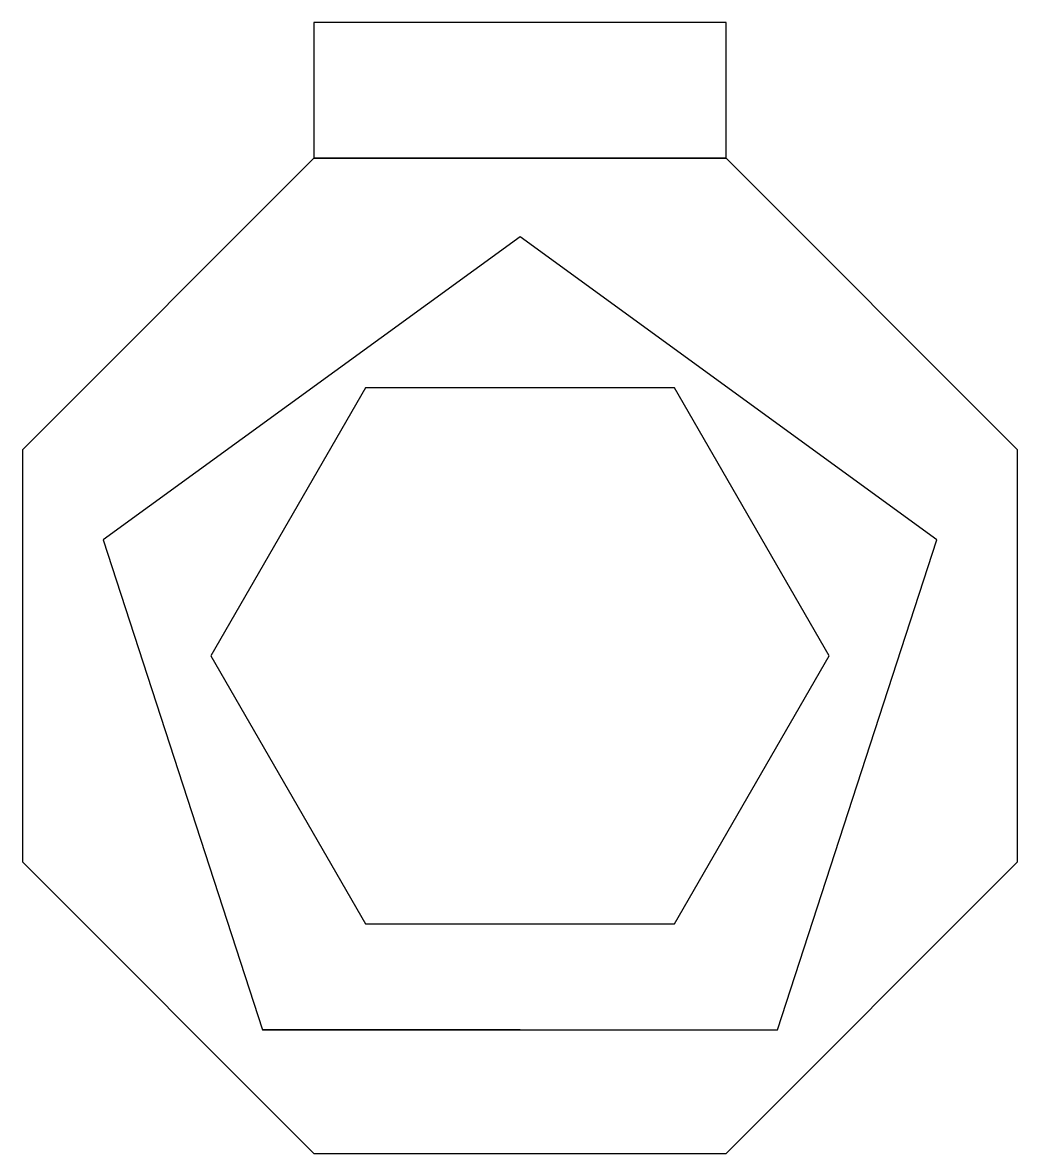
# Model space of a CAD drawing. Header units: inches. Extents: x 36.1 to 84.3, y 40 to 94.9.
import ezdxf

# ---------------------------------------------------------------- set-up
doc = ezdxf.new("R2010")
doc.units = ezdxf.units.IN
doc.header["$MEASUREMENT"] = 0

msp = doc.modelspace()

# ---------------------------------------------------------------- linework, layer by layer
msp.add_line((60.206, 45.987), (47.706, 45.987))
for points in [[(50.206, 88.271), (70.206, 88.271), (70.206, 94.853), (50.206, 94.853)], [(50.206, 39.987), (70.206, 39.987), (84.348, 54.129), (84.348, 74.129), (70.206, 88.271), (50.206, 88.271), (36.064, 74.129), (36.064, 54.129)], [(50.206, 88.271), (70.206, 88.271), (70.206, 88.271), (50.206, 88.271)], [(50.206, 88.271), (70.206, 88.271), (70.206, 88.271), (50.206, 88.271)], [(47.706, 45.987), (72.706, 45.987), (80.431, 69.763), (60.206, 84.458), (39.98, 69.763)], [(52.7, 77.129), (45.195, 64.129), (52.7, 51.129), (67.711, 51.129), (75.217, 64.129), (67.711, 77.129)]]:
    msp.add_lwpolyline(points, close=True)

doc.saveas('drawing.dxf')
